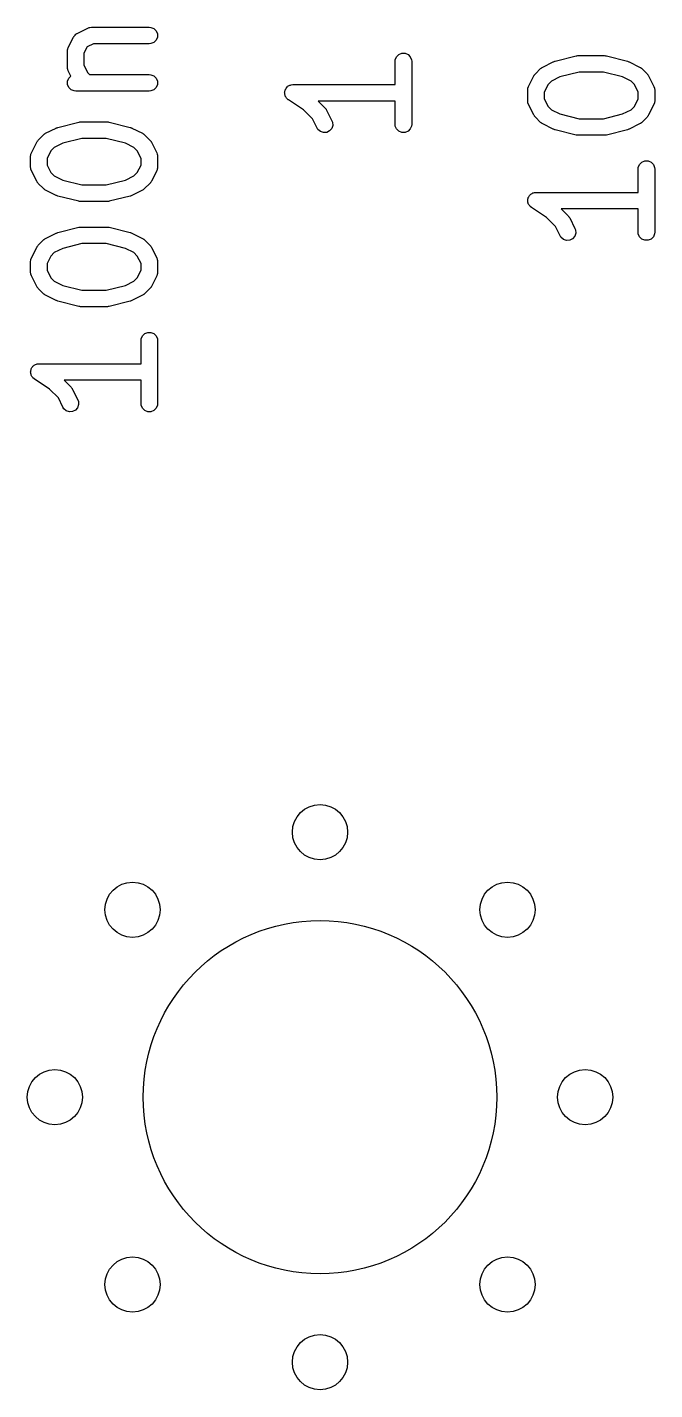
# Model space of a CAD drawing. Extents: x 19.8 to 98.9, y -129.1 to -67.1.
# Drawn here: x 92.6 to 98.28, y -127.15 to -114.81 of the extents above; entities that cross this region are included whole.
import ezdxf

# ---------------------------------------------------------------- set-up
doc = ezdxf.new("R2010")
doc.units = 0
doc.layers.add('BLACK', color=7, linetype='CONTINUOUS')

msp = doc.modelspace()

# ---------------------------------------------------------------- linework, layer by layer
at = {"layer": 'BLACK', "linetype": 'CONTINUOUS'}
for p, q in [((93.033625, -114.881187), (93.039787, -114.874083)), ((93.039787, -114.874083), (93.047192, -114.869421)), ((93.047192, -114.869421), (93.048629, -114.868176)), ((93.048629, -114.868176), (93.049782, -114.867791)), ((93.049782, -114.867791), (93.05223, -114.866251)), ((93.05223, -114.866251), (93.147468, -114.818632)), ((93.147468, -114.818632), (93.161199, -114.813377)), ((93.161199, -114.813377), (93.163888, -114.813185)), ((93.163888, -114.813185), (93.166377, -114.812155)), ((93.166377, -114.812155), (93.181009, -114.810714)), ((93.181009, -114.810714), (93.704819, -114.810714)), ((93.704819, -114.810714), (93.719451, -114.812155)), ((93.719451, -114.812155), (93.746487, -114.823354)), ((93.746487, -114.823354), (93.767179, -114.844046)), ((93.767179, -114.844046), (93.778378, -114.871082)), ((93.778378, -114.871082), (93.778378, -114.900346)), ((92.965815, -115.008762), (92.97107, -114.99503)), ((92.97107, -114.99503), (93.018689, -114.899792)), ((93.018689, -114.899792), (93.020229, -114.897344)), ((93.020229, -114.897344), (93.020614, -114.896191)), ((93.020614, -114.896191), (93.021859, -114.894754)), ((93.021859, -114.894754), (93.026521, -114.887349)), ((93.026521, -114.887349), (93.033625, -114.881187)), ((93.141672, -114.989234), (93.113152, -115.046276)), ((93.198714, -114.960714), (93.141672, -114.989234)), ((93.704819, -114.960714), (93.198714, -114.960714)), ((93.719451, -114.959273), (93.704819, -114.960714)), ((93.746487, -114.948074), (93.719451, -114.959273)), ((93.767179, -114.927382), (93.746487, -114.948074)), ((93.778378, -114.900346), (93.767179, -114.927382)), ((92.963152, -115.028571), (92.964593, -115.013939)), ((92.963152, -115.171428), (92.963152, -115.028571)), ((92.964593, -115.013939), (92.965624, -115.011449)), ((92.965624, -115.011449), (92.965815, -115.008762)), ((93.113152, -115.046276), (93.113152, -115.153723)), ((95.929819, -115.119047), (95.93126, -115.104415)), ((95.929819, -115.329761), (95.929819, -115.119047)), ((95.93126, -115.104415), (95.942459, -115.077379)), ((95.942459, -115.077379), (95.963151, -115.056687)), ((95.963151, -115.056687), (95.990187, -115.045488)), ((95.990187, -115.045488), (96.019451, -115.045488)), ((96.019451, -115.045488), (96.046487, -115.056687)), ((96.046487, -115.056687), (96.067179, -115.077379)), ((96.067179, -115.077379), (96.078378, -115.104415)), ((96.078378, -115.104415), (96.079819, -115.119047)), ((96.079819, -115.119047), (96.079819, -115.690475)), ((97.266516, -115.171013), (97.361754, -115.123394)), ((97.361754, -115.123394), (97.362823, -115.122984)), ((97.362823, -115.122984), (97.363259, -115.122662)), ((97.363259, -115.122662), (97.369395, -115.120469)), ((97.369395, -115.120469), (97.375485, -115.118139)), ((97.375485, -115.118139), (97.376025, -115.1181)), ((97.376025, -115.1181), (97.377105, -115.117715)), ((97.377105, -115.117715), (97.567581, -115.070096)), ((97.567581, -115.070096), (97.570117, -115.06972)), ((97.570117, -115.06972), (97.571139, -115.069298)), ((97.571139, -115.069298), (97.576651, -115.068755)), ((97.576651, -115.068755), (97.582125, -115.067946)), ((97.582125, -115.067946), (97.583217, -115.068108)), ((97.583217, -115.068108), (97.585771, -115.067857)), ((97.585771, -115.067857), (97.823866, -115.067857)), ((97.823866, -115.067857), (97.826419, -115.068108)), ((97.826419, -115.068108), (97.827512, -115.067946)), ((97.827512, -115.067946), (97.832985, -115.068755)), ((97.832985, -115.068755), (97.838498, -115.069298)), ((97.838498, -115.069298), (97.839519, -115.06972)), ((97.839519, -115.06972), (97.842056, -115.070096)), ((97.842056, -115.070096), (98.032532, -115.117715)), ((98.032532, -115.117715), (98.033611, -115.1181)), ((98.033611, -115.1181), (98.034151, -115.118139)), ((98.034151, -115.118139), (98.040232, -115.120466)), ((98.040232, -115.120466), (98.046378, -115.122662)), ((98.046378, -115.122662), (98.046813, -115.122984)), ((98.046813, -115.122984), (98.047883, -115.123394)), ((98.047883, -115.123394), (98.143121, -115.171013)), ((92.964593, -115.18606), (92.963152, -115.171428)), ((92.965624, -115.188549), (92.964593, -115.18606)), ((92.965815, -115.191237), (92.965624, -115.188549)), ((92.97107, -115.204969), (92.965815, -115.191237)), ((92.995193, -115.253215), (92.97107, -115.204969)), ((93.113152, -115.153723), (93.14741, -115.222239)), ((93.14741, -115.222239), (93.164456, -115.239285)), ((93.164456, -115.239285), (93.704819, -115.239285)), ((93.704819, -115.239285), (93.719451, -115.240726)), ((93.719451, -115.240726), (93.746487, -115.251925)), ((97.185356, -115.252173), (97.18932, -115.245873)), ((97.18932, -115.245873), (97.190078, -115.244046)), ((97.190078, -115.244046), (97.191766, -115.241989)), ((97.191766, -115.241989), (97.193188, -115.23973)), ((97.193188, -115.23973), (97.194686, -115.23843)), ((97.194686, -115.23843), (97.199405, -115.232681)), ((97.199405, -115.232681), (97.247024, -115.185062)), ((97.247024, -115.185062), (97.252773, -115.180343)), ((97.252773, -115.180343), (97.254073, -115.178845)), ((97.254073, -115.178845), (97.256332, -115.177423)), ((97.256332, -115.177423), (97.258389, -115.175735)), ((97.258389, -115.175735), (97.260216, -115.174977)), ((97.260216, -115.174977), (97.266516, -115.171013)), ((97.595005, -115.217857), (97.421471, -115.26124)), ((97.814632, -115.217857), (97.595005, -115.217857)), ((97.988166, -115.26124), (97.814632, -115.217857)), ((98.143121, -115.171013), (98.149417, -115.174976)), ((98.149417, -115.174976), (98.151247, -115.175734)), ((98.151247, -115.175734), (98.153305, -115.177423)), ((98.153305, -115.177423), (98.155564, -115.178845)), ((98.155564, -115.178845), (98.156863, -115.180343)), ((98.156863, -115.180343), (98.162612, -115.185061)), ((98.162612, -115.185061), (98.210232, -115.23268)), ((98.210232, -115.23268), (98.21495, -115.238429)), ((98.21495, -115.238429), (98.21645, -115.23973)), ((98.21645, -115.23973), (98.217872, -115.241989)), ((98.217872, -115.241989), (98.21956, -115.244046)), ((98.21956, -115.244046), (98.220317, -115.245873)), ((98.220317, -115.245873), (98.224282, -115.252173)), ((92.964593, -115.299653), (92.975792, -115.272617)), ((92.964593, -115.328917), (92.964593, -115.299653)), ((92.975792, -115.355953), (92.964593, -115.328917)), ((92.975792, -115.272617), (92.995193, -115.253215)), ((92.996484, -115.376645), (92.975792, -115.355953)), ((93.746487, -115.251925), (93.767179, -115.272617)), ((93.767179, -115.355953), (93.746487, -115.376645)), ((93.767179, -115.272617), (93.778378, -115.299653)), ((93.778378, -115.328917), (93.767179, -115.355953)), ((93.778378, -115.299653), (93.778378, -115.328917)), ((94.935498, -115.376132), (94.939617, -115.369953)), ((94.939617, -115.369953), (94.942459, -115.363093)), ((94.942459, -115.363093), (94.947654, -115.357897)), ((94.947654, -115.357897), (94.951731, -115.351783)), ((94.951731, -115.351783), (94.9579, -115.347651)), ((94.9579, -115.347651), (94.963151, -115.342401)), ((94.963151, -115.342401), (94.96994, -115.339588)), ((94.96994, -115.339588), (94.976046, -115.3355)), ((94.976046, -115.3355), (94.983326, -115.334043)), ((94.983326, -115.334043), (94.990187, -115.331202)), ((94.990187, -115.331202), (95.004663, -115.329776)), ((95.004663, -115.329776), (95.00474, -115.329761)), ((95.00474, -115.329761), (95.004766, -115.329766)), ((95.004766, -115.329766), (95.004819, -115.329761)), ((95.004819, -115.329761), (95.929819, -115.329761)), ((97.129819, -115.380952), (97.13126, -115.36632)), ((97.13126, -115.36632), (97.132291, -115.36383)), ((97.132291, -115.36383), (97.132482, -115.361143)), ((97.132482, -115.361143), (97.137737, -115.347411)), ((97.137737, -115.347411), (97.185356, -115.252173)), ((97.314077, -115.330141), (97.279819, -115.398657)), ((97.344484, -115.299734), (97.314077, -115.330141)), ((97.421471, -115.26124), (97.344484, -115.299734)), ((98.065153, -115.299734), (97.988166, -115.26124)), ((98.095561, -115.330141), (98.065153, -115.299734)), ((98.129819, -115.398657), (98.095561, -115.330141)), ((98.224282, -115.252173), (98.271901, -115.347411)), ((98.271901, -115.347411), (98.277156, -115.361142)), ((98.277156, -115.361142), (98.277347, -115.363831)), ((98.277347, -115.363831), (98.278378, -115.36632)), ((98.278378, -115.36632), (98.279819, -115.380952)), ((93.02352, -115.387844), (92.996484, -115.376645)), ((93.038152, -115.389285), (93.02352, -115.387844)), ((93.704819, -115.389285), (93.038152, -115.389285)), ((93.719451, -115.387844), (93.704819, -115.389285)), ((93.746487, -115.376645), (93.719451, -115.387844)), ((94.929819, -115.40484), (94.93126, -115.397555)), ((94.93126, -115.412044), (94.929819, -115.40484)), ((94.93126, -115.390129), (94.934072, -115.38334)), ((94.93126, -115.397555), (94.93126, -115.390129)), ((94.93126, -115.419393), (94.93126, -115.412044)), ((94.934101, -115.426253), (94.93126, -115.419393)), ((94.934072, -115.38334), (94.935498, -115.376132)), ((94.935558, -115.433534), (94.934101, -115.426253)), ((94.939646, -115.439639), (94.935558, -115.433534)), ((94.942459, -115.446429), (94.939646, -115.439639)), ((94.947709, -115.451679), (94.942459, -115.446429)), ((94.951841, -115.457849), (94.947709, -115.451679)), ((94.963099, -115.467069), (94.951841, -115.457849)), ((94.963151, -115.467121), (94.963099, -115.467069)), ((94.963173, -115.46713), (94.963151, -115.467121)), ((94.963216, -115.467165), (94.963173, -115.46713)), ((95.099894, -115.558283), (94.963216, -115.467165)), ((95.929819, -115.479761), (95.233504, -115.479761)), ((95.233504, -115.479761), (95.295947, -115.542204)), ((95.929819, -115.690475), (95.929819, -115.479761)), ((97.129819, -115.47619), (97.129819, -115.380952)), ((97.13126, -115.490822), (97.129819, -115.47619)), ((97.132291, -115.493311), (97.13126, -115.490822)), ((97.132482, -115.495999), (97.132291, -115.493311)), ((97.279819, -115.398657), (97.279819, -115.458485)), ((97.279819, -115.458485), (97.314077, -115.527001)), ((98.095561, -115.527), (98.129819, -115.458485)), ((98.129819, -115.458485), (98.129819, -115.398657)), ((98.277347, -115.49331), (98.277156, -115.496)), ((98.278378, -115.490822), (98.277347, -115.49331)), ((98.279819, -115.47619), (98.278378, -115.490822)), ((98.279819, -115.380952), (98.279819, -115.47619)), ((95.181275, -115.639664), (95.099894, -115.558283)), ((95.295947, -115.542204), (95.300667, -115.547954)), ((95.300667, -115.547954), (95.302164, -115.549253)), ((95.302164, -115.549253), (95.303583, -115.551507)), ((95.303583, -115.551507), (95.305275, -115.553569)), ((95.305275, -115.553569), (95.306033, -115.555401)), ((95.306033, -115.555401), (95.309996, -115.561696)), ((95.309996, -115.561696), (95.357615, -115.656934)), ((97.137737, -115.509731), (97.132482, -115.495999)), ((97.185356, -115.604969), (97.137737, -115.509731)), ((97.18932, -115.611268), (97.185356, -115.604969)), ((97.190078, -115.613096), (97.18932, -115.611268)), ((97.191766, -115.615152), (97.190078, -115.613096)), ((97.193188, -115.617412), (97.191766, -115.615152)), ((97.194686, -115.618711), (97.193188, -115.617412)), ((97.199405, -115.624461), (97.194686, -115.618711)), ((97.314077, -115.527001), (97.344484, -115.557408)), ((97.344484, -115.557408), (97.421471, -115.595901)), ((97.421471, -115.595901), (97.595005, -115.639285)), ((97.814632, -115.639285), (97.988166, -115.595901)), ((97.988166, -115.595901), (98.065153, -115.557407)), ((98.065153, -115.557407), (98.095561, -115.527)), ((98.21495, -115.618712), (98.210232, -115.624462)), ((98.21645, -115.617412), (98.21495, -115.618712)), ((98.217872, -115.615152), (98.21645, -115.617412)), ((98.21956, -115.613096), (98.217872, -115.615152)), ((98.220317, -115.611268), (98.21956, -115.613096)), ((98.224282, -115.604969), (98.220317, -115.611268)), ((98.271901, -115.509731), (98.224282, -115.604969)), ((98.277156, -115.496), (98.271901, -115.509731)), ((92.766516, -115.771013), (92.861754, -115.723394)), ((92.861754, -115.723394), (92.862823, -115.722984)), ((92.862823, -115.722984), (92.863259, -115.722662)), ((92.863259, -115.722662), (92.869395, -115.720469)), ((92.869395, -115.720469), (92.875485, -115.718139)), ((92.875485, -115.718139), (92.876025, -115.7181)), ((92.876025, -115.7181), (92.877105, -115.717715)), ((92.877105, -115.717715), (93.067581, -115.670096)), ((93.067581, -115.670096), (93.070117, -115.66972)), ((93.070117, -115.66972), (93.071139, -115.669298)), ((93.071139, -115.669298), (93.076651, -115.668755)), ((93.076651, -115.668755), (93.082125, -115.667946)), ((93.082125, -115.667946), (93.083217, -115.668108)), ((93.083217, -115.668108), (93.085771, -115.667857)), ((93.085771, -115.667857), (93.323866, -115.667857)), ((93.323866, -115.667857), (93.326419, -115.668108)), ((93.326419, -115.668108), (93.327512, -115.667946)), ((93.327512, -115.667946), (93.332985, -115.668755)), ((93.332985, -115.668755), (93.338498, -115.669298)), ((93.338498, -115.669298), (93.339519, -115.66972)), ((93.339519, -115.66972), (93.342056, -115.670096)), ((93.342056, -115.670096), (93.532532, -115.717715)), ((93.532532, -115.717715), (93.533611, -115.7181)), ((93.533611, -115.7181), (93.534151, -115.718139)), ((93.534151, -115.718139), (93.540232, -115.720466)), ((93.540232, -115.720466), (93.546378, -115.722662)), ((93.546378, -115.722662), (93.546813, -115.722984)), ((93.546813, -115.722984), (93.547883, -115.723394)), ((93.547883, -115.723394), (93.643121, -115.771013)), ((95.223451, -115.724016), (95.181275, -115.639664)), ((95.231283, -115.736459), (95.223451, -115.724016)), ((95.253391, -115.755632), (95.231283, -115.736459)), ((95.35569, -115.727617), (95.336517, -115.749724)), ((95.364944, -115.699855), (95.35569, -115.727617)), ((95.357615, -115.656934), (95.36287, -115.670665)), ((95.36287, -115.670665), (95.364944, -115.699855)), ((95.93126, -115.705107), (95.929819, -115.690475)), ((95.942459, -115.732143), (95.93126, -115.705107)), ((95.963151, -115.752835), (95.942459, -115.732143)), ((96.067179, -115.732143), (96.046487, -115.752835)), ((96.078378, -115.705107), (96.067179, -115.732143)), ((96.079819, -115.690475), (96.078378, -115.705107)), ((97.247024, -115.67208), (97.199405, -115.624461)), ((97.252773, -115.676798), (97.247024, -115.67208)), ((97.254073, -115.678297), (97.252773, -115.676798)), ((97.256332, -115.679718), (97.254073, -115.678297)), ((97.258389, -115.681407), (97.256332, -115.679718)), ((97.260216, -115.682164), (97.258389, -115.681407)), ((97.266516, -115.686129), (97.260216, -115.682164)), ((97.361754, -115.733748), (97.266516, -115.686129)), ((97.362823, -115.734157), (97.361754, -115.733748)), ((97.363259, -115.73448), (97.362823, -115.734157)), ((97.369395, -115.736672), (97.363259, -115.73448)), ((97.375485, -115.739003), (97.369395, -115.736672)), ((97.376025, -115.739041), (97.375485, -115.739003)), ((97.377105, -115.739427), (97.376025, -115.739041)), ((97.567581, -115.787046), (97.377105, -115.739427)), ((97.595005, -115.639285), (97.814632, -115.639285)), ((98.032532, -115.739427), (97.842056, -115.787046)), ((98.033611, -115.739041), (98.032532, -115.739427)), ((98.034151, -115.739003), (98.033611, -115.739041)), ((98.040232, -115.736675), (98.034151, -115.739003)), ((98.046378, -115.73448), (98.040232, -115.736675)), ((98.046813, -115.734157), (98.046378, -115.73448)), ((98.047883, -115.733748), (98.046813, -115.734157)), ((98.143121, -115.686129), (98.047883, -115.733748)), ((98.149417, -115.682165), (98.143121, -115.686129)), ((98.151247, -115.681408), (98.149417, -115.682165)), ((98.153305, -115.679718), (98.151247, -115.681408)), ((98.155564, -115.678297), (98.153305, -115.679718)), ((98.156863, -115.676798), (98.155564, -115.678297)), ((98.162612, -115.672081), (98.156863, -115.676798)), ((98.210232, -115.624462), (98.162612, -115.672081)), ((92.637737, -115.947411), (92.685356, -115.852173)), ((92.685356, -115.852173), (92.68932, -115.845873)), ((92.68932, -115.845873), (92.690078, -115.844046)), ((92.690078, -115.844046), (92.691766, -115.841989)), ((92.691766, -115.841989), (92.693188, -115.83973)), ((92.693188, -115.83973), (92.694686, -115.83843)), ((92.694686, -115.83843), (92.699405, -115.832681)), ((92.699405, -115.832681), (92.747024, -115.785062)), ((92.747024, -115.785062), (92.752773, -115.780343)), ((92.752773, -115.780343), (92.754073, -115.778845)), ((92.754073, -115.778845), (92.756332, -115.777423)), ((92.756332, -115.777423), (92.758389, -115.775735)), ((92.758389, -115.775735), (92.760216, -115.774977)), ((92.760216, -115.774977), (92.766516, -115.771013)), ((92.921471, -115.86124), (92.844484, -115.899734)), ((93.095005, -115.817857), (92.921471, -115.86124)), ((93.314632, -115.817857), (93.095005, -115.817857)), ((93.488166, -115.86124), (93.314632, -115.817857)), ((93.565153, -115.899734), (93.488166, -115.86124)), ((93.643121, -115.771013), (93.649417, -115.774976)), ((93.649417, -115.774976), (93.651247, -115.775734)), ((93.651247, -115.775734), (93.653305, -115.777423)), ((93.653305, -115.777423), (93.655564, -115.778845)), ((93.655564, -115.778845), (93.656863, -115.780343)), ((93.656863, -115.780343), (93.662612, -115.785061)), ((93.662612, -115.785061), (93.710232, -115.83268)), ((93.710232, -115.83268), (93.71495, -115.838429)), ((93.71495, -115.838429), (93.71645, -115.83973)), ((93.71645, -115.83973), (93.717872, -115.841989)), ((93.717872, -115.841989), (93.71956, -115.844046)), ((93.71956, -115.844046), (93.720317, -115.845873)), ((93.720317, -115.845873), (93.724282, -115.852173)), ((93.724282, -115.852173), (93.771901, -115.947411)), ((95.281152, -115.764886), (95.253391, -115.755632)), ((95.310342, -115.762812), (95.281152, -115.764886)), ((95.336517, -115.749724), (95.310342, -115.762812)), ((95.990187, -115.764034), (95.963151, -115.752835)), ((96.019451, -115.764034), (95.990187, -115.764034)), ((96.046487, -115.752835), (96.019451, -115.764034)), ((97.570117, -115.787421), (97.567581, -115.787046)), ((97.571139, -115.787844), (97.570117, -115.787421)), ((97.576651, -115.788386), (97.571139, -115.787844)), ((97.582125, -115.789196), (97.576651, -115.788386)), ((97.583217, -115.789033), (97.582125, -115.789196)), ((97.585771, -115.789285), (97.583217, -115.789033)), ((97.823866, -115.789285), (97.585771, -115.789285)), ((97.826419, -115.789033), (97.823866, -115.789285)), ((97.827512, -115.789196), (97.826419, -115.789033)), ((97.832985, -115.788386), (97.827512, -115.789196)), ((97.838498, -115.787844), (97.832985, -115.788386)), ((97.839519, -115.787421), (97.838498, -115.787844)), ((97.842056, -115.787046), (97.839519, -115.787421)), ((92.629819, -115.980952), (92.63126, -115.96632)), ((92.629819, -116.07619), (92.629819, -115.980952)), ((92.63126, -115.96632), (92.632291, -115.96383)), ((92.632291, -115.96383), (92.632482, -115.961143)), ((92.632482, -115.961143), (92.637737, -115.947411)), ((92.814077, -115.930141), (92.779819, -115.998657)), ((92.844484, -115.899734), (92.814077, -115.930141)), ((93.595561, -115.930141), (93.565153, -115.899734)), ((93.629819, -115.998657), (93.595561, -115.930141)), ((93.771901, -115.947411), (93.777156, -115.961142)), ((93.777156, -115.961142), (93.777347, -115.963831)), ((93.777347, -115.963831), (93.778378, -115.96632)), ((93.778378, -115.96632), (93.779819, -115.980952)), ((93.779819, -115.980952), (93.779819, -116.07619)), ((92.63126, -116.090822), (92.629819, -116.07619)), ((92.632291, -116.093311), (92.63126, -116.090822)), ((92.632482, -116.095999), (92.632291, -116.093311)), ((92.637737, -116.109731), (92.632482, -116.095999)), ((92.685356, -116.204969), (92.637737, -116.109731)), ((92.779819, -115.998657), (92.779819, -116.058485)), ((92.779819, -116.058485), (92.814077, -116.127001)), ((93.595561, -116.127), (93.629819, -116.058485)), ((93.629819, -116.058485), (93.629819, -115.998657)), ((93.771901, -116.109731), (93.724282, -116.204969)), ((93.777156, -116.096), (93.771901, -116.109731)), ((93.777347, -116.09331), (93.777156, -116.096)), ((93.778378, -116.090822), (93.777347, -116.09331)), ((93.779819, -116.07619), (93.778378, -116.090822)), ((98.129819, -116.095238), (98.13126, -116.080606)), ((98.129819, -116.305952), (98.129819, -116.095238)), ((98.13126, -116.080606), (98.142459, -116.05357)), ((98.142459, -116.05357), (98.163151, -116.032878)), ((98.163151, -116.032878), (98.190187, -116.021679)), ((98.190187, -116.021679), (98.219451, -116.021679)), ((98.219451, -116.021679), (98.246487, -116.032878)), ((98.246487, -116.032878), (98.267179, -116.05357)), ((98.267179, -116.05357), (98.278378, -116.080606)), ((98.278378, -116.080606), (98.279819, -116.095238)), ((98.279819, -116.095238), (98.279819, -116.666666)), ((92.68932, -116.211268), (92.685356, -116.204969)), ((92.690078, -116.213096), (92.68932, -116.211268)), ((92.691766, -116.215152), (92.690078, -116.213096)), ((92.693188, -116.217412), (92.691766, -116.215152)), ((92.694686, -116.218711), (92.693188, -116.217412)), ((92.699405, -116.224461), (92.694686, -116.218711)), ((92.747024, -116.27208), (92.699405, -116.224461)), ((92.814077, -116.127001), (92.844484, -116.157408)), ((92.844484, -116.157408), (92.921471, -116.195901)), ((92.921471, -116.195901), (93.095005, -116.239285)), ((93.314632, -116.239285), (93.488166, -116.195901)), ((93.488166, -116.195901), (93.565153, -116.157407)), ((93.565153, -116.157407), (93.595561, -116.127)), ((93.710232, -116.224462), (93.662612, -116.272081)), ((93.71495, -116.218712), (93.710232, -116.224462)), ((93.71645, -116.217412), (93.71495, -116.218712)), ((93.717872, -116.215152), (93.71645, -116.217412)), ((93.71956, -116.213096), (93.717872, -116.215152)), ((93.720317, -116.211268), (93.71956, -116.213096)), ((93.724282, -116.204969), (93.720317, -116.211268)), ((92.752773, -116.276798), (92.747024, -116.27208)), ((92.754073, -116.278297), (92.752773, -116.276798)), ((92.756332, -116.279718), (92.754073, -116.278297)), ((92.758389, -116.281407), (92.756332, -116.279718)), ((92.760216, -116.282164), (92.758389, -116.281407)), ((92.766516, -116.286129), (92.760216, -116.282164)), ((92.861754, -116.333748), (92.766516, -116.286129)), ((92.862823, -116.334157), (92.861754, -116.333748)), ((92.863259, -116.33448), (92.862823, -116.334157)), ((92.869395, -116.336672), (92.863259, -116.33448)), ((92.875485, -116.339003), (92.869395, -116.336672)), ((92.876025, -116.339041), (92.875485, -116.339003)), ((92.877105, -116.339427), (92.876025, -116.339041)), ((93.067581, -116.387046), (92.877105, -116.339427)), ((93.095005, -116.239285), (93.314632, -116.239285)), ((93.532532, -116.339427), (93.342056, -116.387046)), ((93.533611, -116.339041), (93.532532, -116.339427)), ((93.534151, -116.339003), (93.533611, -116.339041)), ((93.540232, -116.336675), (93.534151, -116.339003)), ((93.546378, -116.33448), (93.540232, -116.336675)), ((93.546813, -116.334157), (93.546378, -116.33448)), ((93.547883, -116.333748), (93.546813, -116.334157)), ((93.643121, -116.286129), (93.547883, -116.333748)), ((93.649417, -116.282165), (93.643121, -116.286129)), ((93.651247, -116.281408), (93.649417, -116.282165)), ((93.653305, -116.279718), (93.651247, -116.281408)), ((93.655564, -116.278297), (93.653305, -116.279718)), ((93.656863, -116.276798), (93.655564, -116.278297)), ((93.662612, -116.272081), (93.656863, -116.276798)), ((97.134072, -116.359531), (97.135498, -116.352323)), ((97.135498, -116.352323), (97.139617, -116.346144)), ((97.139617, -116.346144), (97.142459, -116.339284)), ((97.142459, -116.339284), (97.147654, -116.334088)), ((97.147654, -116.334088), (97.151731, -116.327974)), ((97.151731, -116.327974), (97.1579, -116.323842)), ((97.1579, -116.323842), (97.163151, -116.318592)), ((97.163151, -116.318592), (97.16994, -116.315779)), ((97.16994, -116.315779), (97.176046, -116.311691)), ((97.176046, -116.311691), (97.183326, -116.310234)), ((97.183326, -116.310234), (97.190187, -116.307393)), ((97.190187, -116.307393), (97.204663, -116.305967)), ((97.204663, -116.305967), (97.20474, -116.305952)), ((97.20474, -116.305952), (97.204766, -116.305957)), ((97.204766, -116.305957), (97.204819, -116.305952)), ((97.204819, -116.305952), (98.129819, -116.305952)), ((93.070117, -116.387421), (93.067581, -116.387046)), ((93.071139, -116.387844), (93.070117, -116.387421)), ((93.076651, -116.388386), (93.071139, -116.387844)), ((93.082125, -116.389196), (93.076651, -116.388386)), ((93.083217, -116.389033), (93.082125, -116.389196)), ((93.085771, -116.389285), (93.083217, -116.389033)), ((93.323866, -116.389285), (93.085771, -116.389285)), ((93.326419, -116.389033), (93.323866, -116.389285)), ((93.327512, -116.389196), (93.326419, -116.389033)), ((93.332985, -116.388386), (93.327512, -116.389196)), ((93.338498, -116.387844), (93.332985, -116.388386)), ((93.339519, -116.387421), (93.338498, -116.387844)), ((93.342056, -116.387046), (93.339519, -116.387421)), ((97.129819, -116.381031), (97.13126, -116.373746)), ((97.13126, -116.388235), (97.129819, -116.381031)), ((97.13126, -116.36632), (97.134072, -116.359531)), ((97.13126, -116.373746), (97.13126, -116.36632)), ((97.13126, -116.395584), (97.13126, -116.388235)), ((97.134101, -116.402444), (97.13126, -116.395584)), ((97.135558, -116.409725), (97.134101, -116.402444)), ((97.139646, -116.41583), (97.135558, -116.409725)), ((97.142459, -116.42262), (97.139646, -116.41583)), ((97.147709, -116.42787), (97.142459, -116.42262)), ((97.151841, -116.43404), (97.147709, -116.42787)), ((97.163099, -116.44326), (97.151841, -116.43404)), ((97.163151, -116.443312), (97.163099, -116.44326)), ((97.163173, -116.443321), (97.163151, -116.443312)), ((97.163216, -116.443356), (97.163173, -116.443321)), ((97.299894, -116.534474), (97.163216, -116.443356)), ((98.129819, -116.455952), (97.433504, -116.455952)), ((97.433504, -116.455952), (97.495947, -116.518395)), ((98.129819, -116.666666), (98.129819, -116.455952)), ((97.381275, -116.615855), (97.299894, -116.534474)), ((97.495947, -116.518395), (97.500667, -116.524145)), ((97.500667, -116.524145), (97.502164, -116.525444)), ((97.502164, -116.525444), (97.503583, -116.527698)), ((97.503583, -116.527698), (97.505275, -116.52976)), ((97.505275, -116.52976), (97.506033, -116.531592)), ((97.506033, -116.531592), (97.509996, -116.537887)), ((97.509996, -116.537887), (97.557615, -116.633125)), ((92.756332, -116.729804), (92.758389, -116.728116)), ((92.758389, -116.728116), (92.760216, -116.727358)), ((92.760216, -116.727358), (92.766516, -116.723394)), ((92.766516, -116.723394), (92.861754, -116.675775)), ((92.861754, -116.675775), (92.862823, -116.675365)), ((92.862823, -116.675365), (92.863259, -116.675043)), ((92.863259, -116.675043), (92.869395, -116.67285)), ((92.869395, -116.67285), (92.875485, -116.67052)), ((92.875485, -116.67052), (92.876025, -116.670481)), ((92.876025, -116.670481), (92.877105, -116.670096)), ((92.877105, -116.670096), (93.067581, -116.622477)), ((93.067581, -116.622477), (93.070117, -116.622101)), ((93.070117, -116.622101), (93.071139, -116.621679)), ((93.071139, -116.621679), (93.076651, -116.621136)), ((93.076651, -116.621136), (93.082125, -116.620327)), ((93.082125, -116.620327), (93.083217, -116.620489)), ((93.083217, -116.620489), (93.085771, -116.620238)), ((93.085771, -116.620238), (93.323866, -116.620238)), ((93.323866, -116.620238), (93.326419, -116.620489)), ((93.326419, -116.620489), (93.327512, -116.620327)), ((93.327512, -116.620327), (93.332985, -116.621136)), ((93.332985, -116.621136), (93.338498, -116.621679)), ((93.338498, -116.621679), (93.339519, -116.622101)), ((93.339519, -116.622101), (93.342056, -116.622477)), ((93.342056, -116.622477), (93.532532, -116.670096)), ((93.532532, -116.670096), (93.533611, -116.670481)), ((93.533611, -116.670481), (93.534151, -116.67052)), ((93.534151, -116.67052), (93.540232, -116.672847)), ((93.540232, -116.672847), (93.546378, -116.675043)), ((93.546378, -116.675043), (93.546813, -116.675365)), ((93.546813, -116.675365), (93.547883, -116.675775)), ((93.547883, -116.675775), (93.643121, -116.723394)), ((93.643121, -116.723394), (93.649417, -116.727357)), ((93.649417, -116.727357), (93.651247, -116.728115)), ((93.651247, -116.728115), (93.653305, -116.729804)), ((97.423451, -116.700207), (97.381275, -116.615855)), ((97.431283, -116.71265), (97.423451, -116.700207)), ((97.453391, -116.731823), (97.431283, -116.71265)), ((97.536517, -116.725915), (97.510342, -116.739003)), ((97.55569, -116.703808), (97.536517, -116.725915)), ((97.564944, -116.676046), (97.55569, -116.703808)), ((97.557615, -116.633125), (97.56287, -116.646856)), ((97.56287, -116.646856), (97.564944, -116.676046)), ((98.13126, -116.681298), (98.129819, -116.666666)), ((98.142459, -116.708334), (98.13126, -116.681298)), ((98.163151, -116.729026), (98.142459, -116.708334)), ((98.190187, -116.740225), (98.163151, -116.729026)), ((98.246487, -116.729026), (98.219451, -116.740225)), ((98.267179, -116.708334), (98.246487, -116.729026)), ((98.278378, -116.681298), (98.267179, -116.708334)), ((98.279819, -116.666666), (98.278378, -116.681298)), ((92.637737, -116.899792), (92.685356, -116.804554)), ((92.685356, -116.804554), (92.68932, -116.798254)), ((92.68932, -116.798254), (92.690078, -116.796427)), ((92.690078, -116.796427), (92.691766, -116.79437)), ((92.691766, -116.79437), (92.693188, -116.792111)), ((92.693188, -116.792111), (92.694686, -116.790811)), ((92.694686, -116.790811), (92.699405, -116.785062)), ((92.699405, -116.785062), (92.747024, -116.737443)), ((92.747024, -116.737443), (92.752773, -116.732724)), ((92.752773, -116.732724), (92.754073, -116.731226)), ((92.754073, -116.731226), (92.756332, -116.729804)), ((92.844484, -116.852115), (92.814077, -116.882522)), ((92.921471, -116.813621), (92.844484, -116.852115)), ((93.095005, -116.770238), (92.921471, -116.813621)), ((93.314632, -116.770238), (93.095005, -116.770238)), ((93.488166, -116.813621), (93.314632, -116.770238)), ((93.565153, -116.852115), (93.488166, -116.813621)), ((93.595561, -116.882522), (93.565153, -116.852115)), ((93.653305, -116.729804), (93.655564, -116.731226)), ((93.655564, -116.731226), (93.656863, -116.732724)), ((93.656863, -116.732724), (93.662612, -116.737442)), ((93.662612, -116.737442), (93.710232, -116.785061)), ((93.710232, -116.785061), (93.71495, -116.79081)), ((93.71495, -116.79081), (93.71645, -116.792111)), ((93.71645, -116.792111), (93.717872, -116.79437)), ((93.717872, -116.79437), (93.71956, -116.796427)), ((93.71956, -116.796427), (93.720317, -116.798254)), ((93.720317, -116.798254), (93.724282, -116.804554)), ((93.724282, -116.804554), (93.771901, -116.899792)), ((97.481152, -116.741077), (97.453391, -116.731823)), ((97.510342, -116.739003), (97.481152, -116.741077)), ((98.219451, -116.740225), (98.190187, -116.740225)), ((92.629819, -116.933333), (92.63126, -116.918701)), ((92.629819, -117.028571), (92.629819, -116.933333)), ((92.63126, -116.918701), (92.632291, -116.916211)), ((92.632291, -116.916211), (92.632482, -116.913524)), ((92.632482, -116.913524), (92.637737, -116.899792)), ((92.814077, -116.882522), (92.779819, -116.951038)), ((92.779819, -116.951038), (92.779819, -117.010866)), ((93.629819, -116.951038), (93.595561, -116.882522)), ((93.629819, -117.010866), (93.629819, -116.951038)), ((93.771901, -116.899792), (93.777156, -116.913523)), ((93.777156, -116.913523), (93.777347, -116.916212)), ((93.777347, -116.916212), (93.778378, -116.918701)), ((93.778378, -116.918701), (93.779819, -116.933333)), ((93.779819, -116.933333), (93.779819, -117.028571)), ((92.63126, -117.043203), (92.629819, -117.028571)), ((92.632291, -117.045692), (92.63126, -117.043203)), ((92.632482, -117.04838), (92.632291, -117.045692)), ((92.637737, -117.062112), (92.632482, -117.04838)), ((92.685356, -117.15735), (92.637737, -117.062112)), ((92.779819, -117.010866), (92.814077, -117.079382)), ((92.814077, -117.079382), (92.844484, -117.109789)), ((93.565153, -117.109788), (93.595561, -117.079381)), ((93.595561, -117.079381), (93.629819, -117.010866)), ((93.771901, -117.062112), (93.724282, -117.15735)), ((93.777156, -117.048381), (93.771901, -117.062112)), ((93.777347, -117.045691), (93.777156, -117.048381)), ((93.778378, -117.043203), (93.777347, -117.045691)), ((93.779819, -117.028571), (93.778378, -117.043203)), ((92.68932, -117.163649), (92.685356, -117.15735)), ((92.690078, -117.165477), (92.68932, -117.163649)), ((92.691766, -117.167533), (92.690078, -117.165477)), ((92.693188, -117.169793), (92.691766, -117.167533)), ((92.694686, -117.171092), (92.693188, -117.169793)), ((92.699405, -117.176842), (92.694686, -117.171092)), ((92.747024, -117.224461), (92.699405, -117.176842)), ((92.844484, -117.109789), (92.921471, -117.148282)), ((92.921471, -117.148282), (93.095005, -117.191666)), ((93.095005, -117.191666), (93.314632, -117.191666)), ((93.314632, -117.191666), (93.488166, -117.148282)), ((93.488166, -117.148282), (93.565153, -117.109788)), ((93.710232, -117.176843), (93.662612, -117.224462)), ((93.71495, -117.171093), (93.710232, -117.176843)), ((93.71645, -117.169793), (93.71495, -117.171093)), ((93.717872, -117.167533), (93.71645, -117.169793)), ((93.71956, -117.165477), (93.717872, -117.167533)), ((93.720317, -117.163649), (93.71956, -117.165477)), ((93.724282, -117.15735), (93.720317, -117.163649)), ((92.752773, -117.229179), (92.747024, -117.224461)), ((92.754073, -117.230678), (92.752773, -117.229179)), ((92.756332, -117.232099), (92.754073, -117.230678)), ((92.758389, -117.233788), (92.756332, -117.232099)), ((92.760216, -117.234545), (92.758389, -117.233788)), ((92.766516, -117.23851), (92.760216, -117.234545)), ((92.861754, -117.286129), (92.766516, -117.23851)), ((92.862823, -117.286538), (92.861754, -117.286129)), ((92.863259, -117.286861), (92.862823, -117.286538)), ((92.869395, -117.289053), (92.863259, -117.286861)), ((92.875485, -117.291384), (92.869395, -117.289053)), ((92.876025, -117.291422), (92.875485, -117.291384)), ((92.877105, -117.291808), (92.876025, -117.291422)), ((93.067581, -117.339427), (92.877105, -117.291808)), ((93.070117, -117.339802), (93.067581, -117.339427)), ((93.071139, -117.340225), (93.070117, -117.339802)), ((93.076651, -117.340767), (93.071139, -117.340225)), ((93.082125, -117.341577), (93.076651, -117.340767)), ((93.083217, -117.341414), (93.082125, -117.341577)), ((93.085771, -117.341666), (93.083217, -117.341414)), ((93.323866, -117.341666), (93.085771, -117.341666)), ((93.326419, -117.341414), (93.323866, -117.341666)), ((93.327512, -117.341577), (93.326419, -117.341414)), ((93.332985, -117.340767), (93.327512, -117.341577)), ((93.338498, -117.340225), (93.332985, -117.340767)), ((93.339519, -117.339802), (93.338498, -117.340225)), ((93.342056, -117.339427), (93.339519, -117.339802)), ((93.532532, -117.291808), (93.342056, -117.339427)), ((93.533611, -117.291422), (93.532532, -117.291808)), ((93.534151, -117.291384), (93.533611, -117.291422)), ((93.540232, -117.289056), (93.534151, -117.291384)), ((93.546378, -117.286861), (93.540232, -117.289056)), ((93.546813, -117.286538), (93.546378, -117.286861)), ((93.547883, -117.286129), (93.546813, -117.286538)), ((93.643121, -117.23851), (93.547883, -117.286129)), ((93.649417, -117.234546), (93.643121, -117.23851)), ((93.651247, -117.233789), (93.649417, -117.234546)), ((93.653305, -117.232099), (93.651247, -117.233789)), ((93.655564, -117.230678), (93.653305, -117.232099)), ((93.656863, -117.229179), (93.655564, -117.230678)), ((93.662612, -117.224462), (93.656863, -117.229179)), ((93.642459, -117.605951), (93.663151, -117.585259)), ((93.663151, -117.585259), (93.690187, -117.57406)), ((93.690187, -117.57406), (93.719451, -117.57406)), ((93.719451, -117.57406), (93.746487, -117.585259)), ((93.746487, -117.585259), (93.767179, -117.605951)), ((93.629819, -117.647619), (93.63126, -117.632987)), ((93.629819, -117.858333), (93.629819, -117.647619)), ((93.63126, -117.632987), (93.642459, -117.605951)), ((93.767179, -117.605951), (93.778378, -117.632987)), ((93.778378, -117.632987), (93.779819, -117.647619)), ((93.779819, -117.647619), (93.779819, -118.219047)), ((92.629819, -117.933412), (92.63126, -117.926127)), ((92.63126, -117.940616), (92.629819, -117.933412)), ((92.63126, -117.918701), (92.634072, -117.911912)), ((92.63126, -117.926127), (92.63126, -117.918701)), ((92.63126, -117.947965), (92.63126, -117.940616)), ((92.634101, -117.954825), (92.63126, -117.947965)), ((92.634072, -117.911912), (92.635498, -117.904704)), ((92.635558, -117.962106), (92.634101, -117.954825)), ((92.635498, -117.904704), (92.639617, -117.898525)), ((92.639646, -117.968211), (92.635558, -117.962106)), ((92.639617, -117.898525), (92.642459, -117.891665)), ((92.642459, -117.891665), (92.647654, -117.886469)), ((92.647654, -117.886469), (92.651731, -117.880355)), ((92.651731, -117.880355), (92.6579, -117.876223)), ((92.6579, -117.876223), (92.663151, -117.870973)), ((92.663151, -117.870973), (92.66994, -117.86816)), ((92.66994, -117.86816), (92.676046, -117.864072)), ((92.676046, -117.864072), (92.683326, -117.862615)), ((92.683326, -117.862615), (92.690187, -117.859774)), ((92.690187, -117.859774), (92.704663, -117.858348)), ((92.704663, -117.858348), (92.70474, -117.858333)), ((92.70474, -117.858333), (92.704766, -117.858338)), ((92.704766, -117.858338), (92.704819, -117.858333)), ((92.704819, -117.858333), (93.629819, -117.858333)), ((92.642459, -117.975001), (92.639646, -117.968211)), ((92.647709, -117.980251), (92.642459, -117.975001)), ((92.651841, -117.986421), (92.647709, -117.980251)), ((92.663099, -117.995641), (92.651841, -117.986421)), ((92.663151, -117.995693), (92.663099, -117.995641)), ((92.663173, -117.995702), (92.663151, -117.995693)), ((92.663216, -117.995737), (92.663173, -117.995702)), ((92.799894, -118.086855), (92.663216, -117.995737)), ((92.881275, -118.168236), (92.799894, -118.086855)), ((93.629819, -118.008333), (92.933504, -118.008333)), ((92.933504, -118.008333), (92.995947, -118.070776)), ((92.995947, -118.070776), (93.000667, -118.076526)), ((93.000667, -118.076526), (93.002164, -118.077825)), ((93.002164, -118.077825), (93.003583, -118.080079)), ((93.003583, -118.080079), (93.005275, -118.082141)), ((93.005275, -118.082141), (93.006033, -118.083973)), ((93.006033, -118.083973), (93.009996, -118.090268)), ((93.629819, -118.219047), (93.629819, -118.008333)), ((92.923451, -118.252588), (92.881275, -118.168236)), ((93.009996, -118.090268), (93.057615, -118.185506)), ((93.057615, -118.185506), (93.06287, -118.199237)), ((93.06287, -118.199237), (93.064944, -118.228427)), ((92.931283, -118.265031), (92.923451, -118.252588)), ((92.953391, -118.284204), (92.931283, -118.265031)), ((92.981152, -118.293458), (92.953391, -118.284204)), ((93.010342, -118.291384), (92.981152, -118.293458)), ((93.036517, -118.278296), (93.010342, -118.291384)), ((93.05569, -118.256189), (93.036517, -118.278296)), ((93.064944, -118.228427), (93.05569, -118.256189)), ((93.63126, -118.233679), (93.629819, -118.219047)), ((93.642459, -118.260715), (93.63126, -118.233679)), ((93.663151, -118.281407), (93.642459, -118.260715)), ((93.690187, -118.292606), (93.663151, -118.281407)), ((93.719451, -118.292606), (93.690187, -118.292606)), ((93.746487, -118.281407), (93.719451, -118.292606)), ((93.767179, -118.260715), (93.746487, -118.281407)), ((93.778378, -118.233679), (93.767179, -118.260715)), ((93.779819, -118.219047), (93.778378, -118.233679))]:
    msp.add_line(p, q, dxfattribs=at)
at = {"layer": 'BLACK'}
for centre, radius in [((95.25, -122.1), 0.25), ((95.25, -122.1), 0.25), ((93.552944, -122.802944), 0.25), ((93.552944, -122.802944), 0.25), ((96.947056, -122.802944), 0.25), ((96.947056, -122.802944), 0.25), ((95.25, -124.5), 1.6), ((95.25, -124.5), 1.6), ((92.85, -124.5), 0.25), ((92.85, -124.5), 0.25), ((97.65, -124.5), 0.25), ((97.65, -124.5), 0.25), ((93.552944, -126.197056), 0.25), ((93.552944, -126.197056), 0.25), ((96.947056, -126.197056), 0.25), ((96.947056, -126.197056), 0.25), ((95.25, -126.9), 0.25), ((95.25, -126.9), 0.25)]:
    msp.add_circle(centre, radius, dxfattribs=at)

doc.saveas('drawing.dxf')
